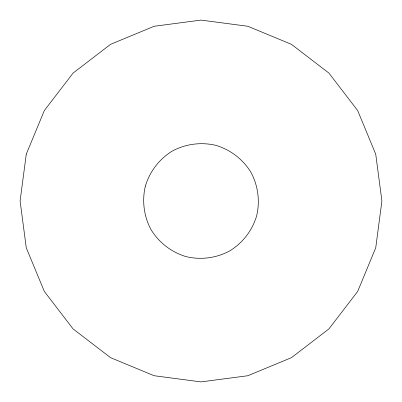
<?xml version="1.0" encoding="UTF-8"?>
<svg xmlns="http://www.w3.org/2000/svg" width="402" height="402" viewBox="0 0 402 402"><rect width="100%" height="100%" fill="white"/><g stroke="black" fill="none" stroke-linecap="round" stroke-linejoin="round"><path stroke-width="0.6" d="M26.266 154.182L20.1 201L26.266 247.818L44.336 291.45L73.084 328.916L110.55 357.664L154.182 375.734L201 381.9L247.818 375.734L291.45 357.664L328.916 328.916L357.664 291.45L375.734 247.818L381.9 201L375.734 154.182L357.664 110.55L328.916 73.084L291.45 44.336L247.818 26.266L201 20.1L154.182 26.266L110.55 44.336L73.084 73.084L44.336 110.55L26.266 154.182M145.363 186.091C141.856 200.884 143.901 216.422 151.117 229.798C159.097 242.738 171.528 252.28 186.091 256.637C200.884 260.144 216.422 258.099 229.798 250.883C242.738 242.903 252.28 230.472 256.637 215.909C260.144 201.116 258.099 185.578 250.883 172.202C242.903 159.262 230.472 149.72 215.909 145.363C201.116 141.856 185.578 143.901 172.202 151.117C159.262 159.097 149.72 171.528 145.363 186.091"/></g></svg>
